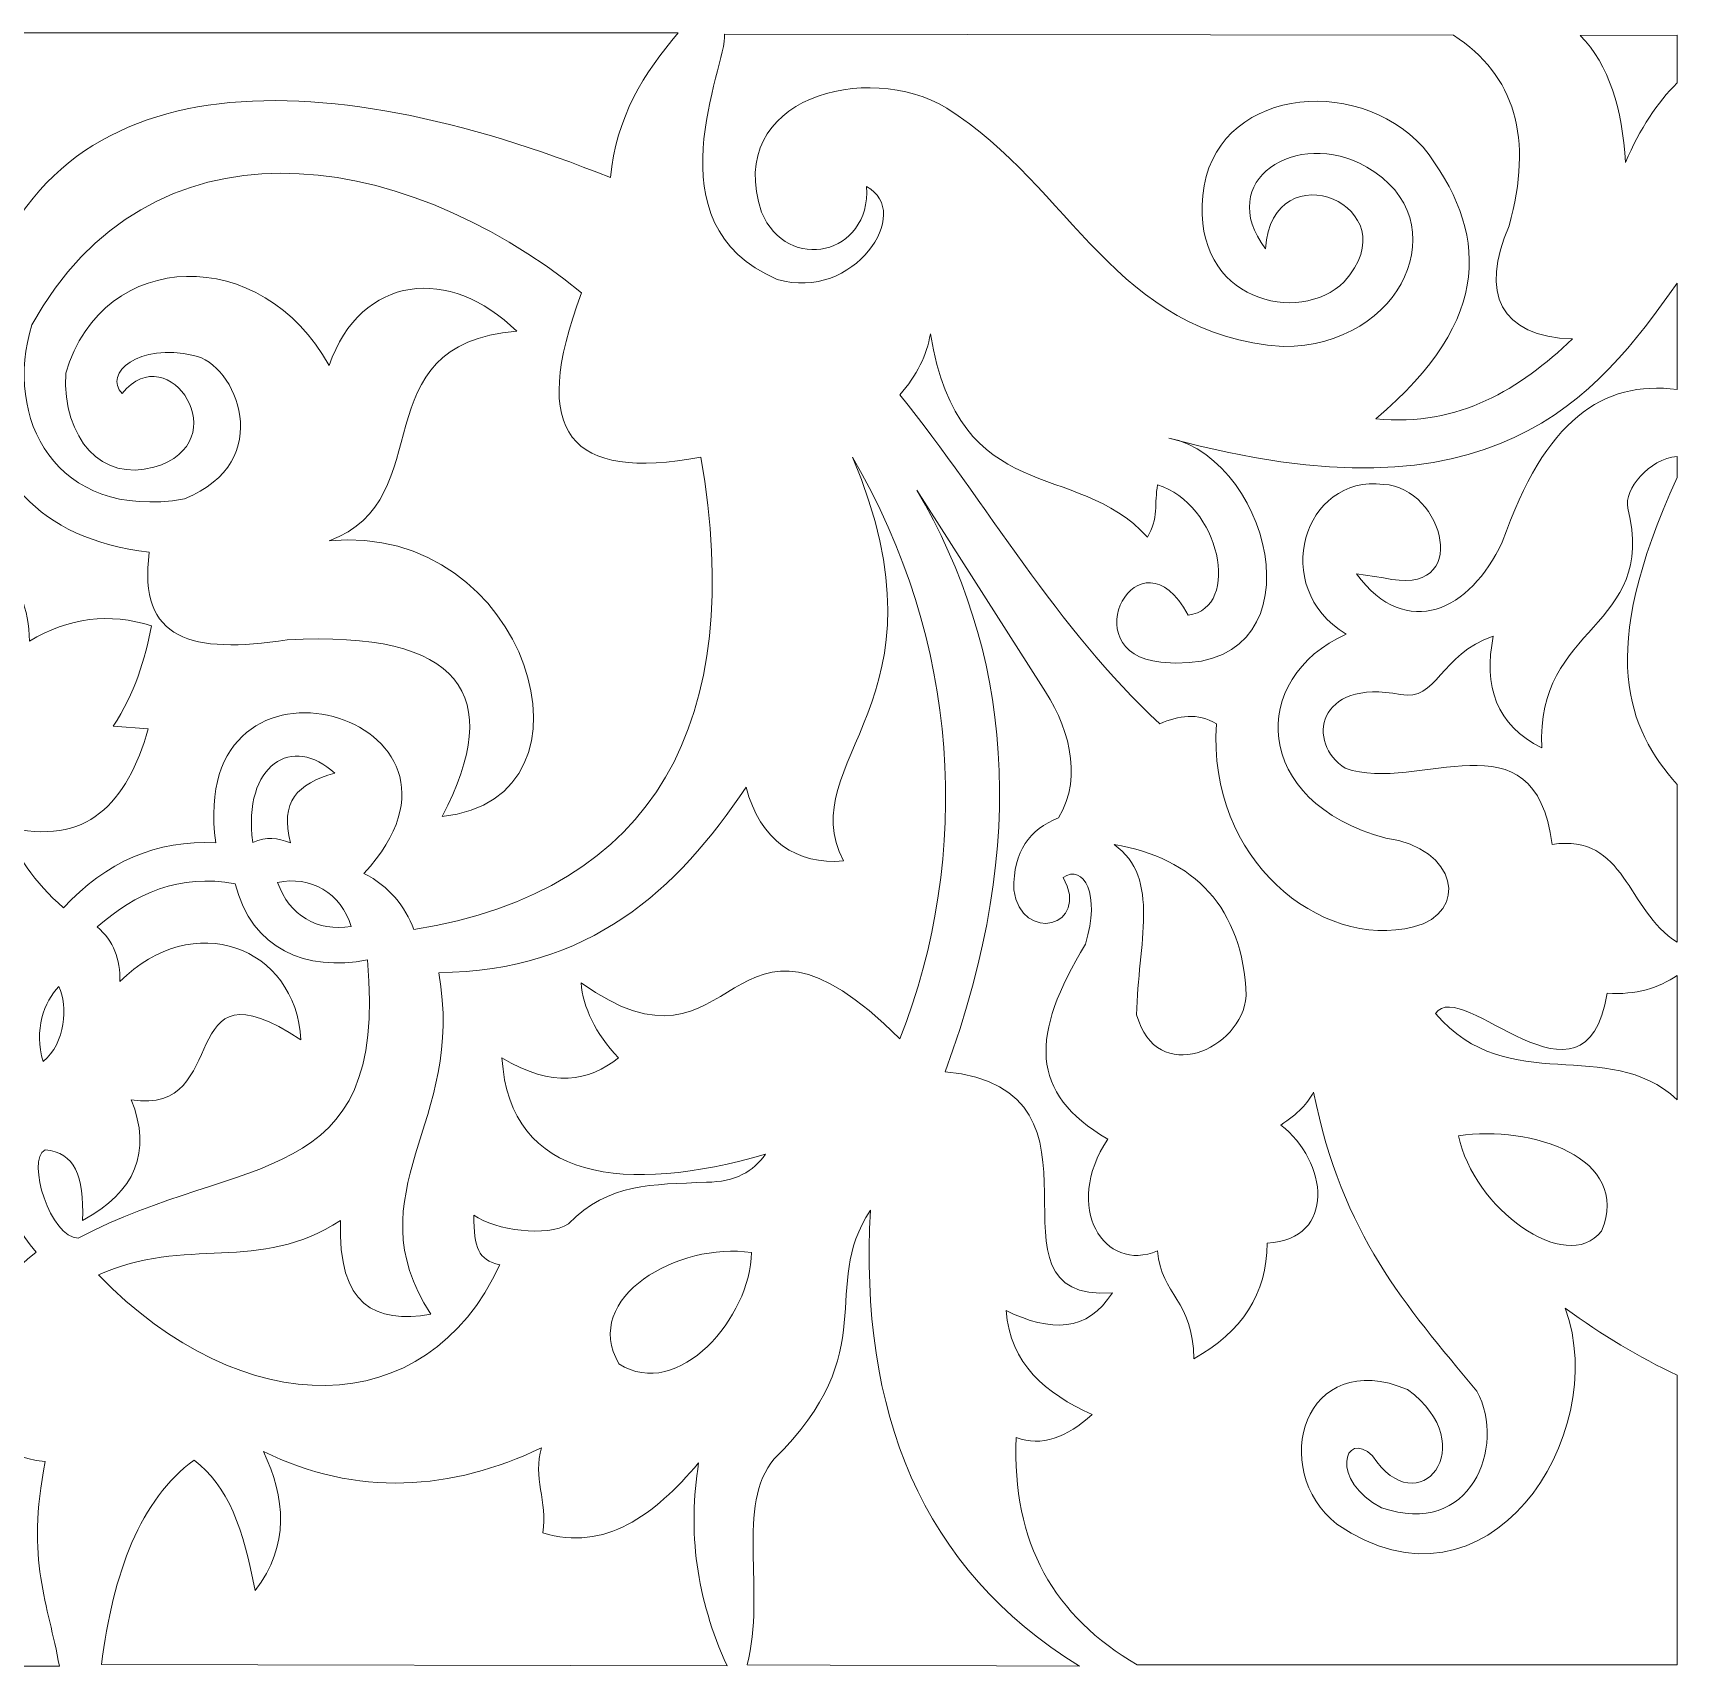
# Model space of a CAD drawing. Header units: centimetres. Extents: x -46.8 to 46.8, y -36.2 to 37.
# Drawn here: x 2.46 to 46.02, y -36.16 to 7.13 of the extents above; entities that cross this region are included whole.
import ezdxf

# ---------------------------------------------------------------- set-up
doc = ezdxf.new("R2010")
doc.units = ezdxf.units.CM
doc.header["$MEASUREMENT"] = 0
doc.layers.add('layer 1', color=7, linetype='Continuous')

msp = doc.modelspace()

# ---------------------------------------------------------------- linework, layer by layer
at = {"layer": 'layer 1', "color": 114, "lineweight": 9}
for points, knots in [([(0.92902, -0.4772), (2.65183, 6.56639), (10.05495, 6.39613), (17.75872, 3.29272), (17.75872, 3.29272), (17.90663, 4.8933), (18.64794, 6.07077), (19.55548, 7.12996), (19.55548, 7.12996), (19.55548, 7.12996), (-19.61414, 7.12996), (-19.61414, 7.12996), (-19.61414, 7.12996), (-18.70659, 6.07077), (-17.96529, 4.8933), (-17.81737, 3.29272), (-17.81737, 3.29272), (-10.1136, 6.39613), (-2.71048, 6.56639), (-0.98767, -0.4772), (-0.98767, -0.4772), (-0.36195, -0.23026), (0.28769, -0.23639), (0.92902, -0.4772)], [0, 0, 0, 0, 0.14285714, 0.14285714, 0.14285714, 0.14285714, 0.28571429, 0.28571429, 0.28571429, 0.28571429, 0.42857143, 0.42857143, 0.42857143, 0.42857143, 0.57142857, 0.57142857, 0.57142857, 0.57142857, 0.71428571, 0.71428571, 0.71428571, 0.71428571, 1, 1, 1, 1]), ([(40.0964, 7.06736), (41.72364, 6.01517), (42.21278, 4.33225), (41.56376, 2.01836), (41.56376, 2.01836), (40.79055, 0.2284), (41.3251, -0.91533), (43.24284, -0.9821), (43.24284, -0.9821), (41.84713, -2.31199), (40.26761, -3.30645), (38.03222, -3.10268), (38.03222, -3.10268), (41.19223, -0.44905), (41.00241, 1.89599), (39.28996, 4.10056), (39.28996, 4.10056), (37.47808, 6.07777), (33.72453, 5.64043), (33.45047, 2.82148), (33.45047, 2.82148), (33.16703, 0.00977), (36.0187, -0.63575), (37.1938, 0.53236), (37.1938, 0.53236), (39.01596, 2.53018), (35.28355, 4.08947), (35.11241, 1.40658), (35.11241, 1.40658), (33.74804, 3.20495), (35.92774, 4.63472), (37.79412, 3.57395), (37.79412, 3.57395), (40.25285, 2.1681), (38.75484, -1.19193), (35.57664, -1.18406), (35.57664, -1.18406), (31.11467, -0.86987), (29.9917, 3.03642), (26.66768, 5.1345), (26.66768, 5.1345), (24.58202, 6.39864), (20.75871, 5.42966), (21.75708, 2.38083), (21.75708, 2.38083), (22.44472, 0.74816), (24.65856, 1.22884), (24.54207, 3.05403), (24.54207, 3.05403), (25.80988, 2.39216), (24.2128, -0.00887), (22.17633, 0.59685), (22.17633, 0.59685), (18.74253, 2.05548), (20.84177, 6.2412), (20.78327, 7.0963), (20.78327, 7.0963), (20.78327, 7.0963), (40.0964, 7.06736), (40.0964, 7.06736)], [0, 0, 0, 0, 0.0625, 0.0625, 0.0625, 0.0625, 0.125, 0.125, 0.125, 0.125, 0.1875, 0.1875, 0.1875, 0.1875, 0.25, 0.25, 0.25, 0.25, 0.3125, 0.3125, 0.3125, 0.3125, 0.375, 0.375, 0.375, 0.375, 0.4375, 0.4375, 0.4375, 0.4375, 0.5, 0.5, 0.5, 0.5, 0.5625, 0.5625, 0.5625, 0.5625, 0.625, 0.625, 0.625, 0.625, 0.6875, 0.6875, 0.6875, 0.6875, 0.75, 0.75, 0.75, 0.75, 0.8125, 0.8125, 0.8125, 0.8125, 0.875, 0.875, 0.875, 0.875, 1, 1, 1, 1]), ([(46.01742, 7.07183), (46.01742, 7.07183), (46.01741, 5.80163), (46.01741, 5.80163), (46.01741, 5.80163), (45.4983, 5.28928), (45.03329, 4.59437), (44.65028, 3.69665), (44.65028, 3.69665), (44.55881, 5.10458), (44.22322, 6.28584), (43.4525, 7.06264), (43.4525, 7.06264), (43.4525, 7.06264), (46.01742, 7.07183), (46.01742, 7.07183)], [0, 0, 0, 0, 0.2, 0.2, 0.2, 0.2, 0.4, 0.4, 0.4, 0.4, 0.6, 0.6, 0.6, 0.6, 1, 1, 1, 1]), ([(-0.04437, -5.07974), (1.11366, -6.16794), (2.35167, -7.27542), (2.36643, -8.99318), (2.36643, -8.99318), (3.40461, -8.36481), (4.4826, -8.23025), (5.60061, -8.58926), (5.60061, -8.58926), (5.42387, -9.47551), (5.15946, -10.36192), (4.58244, -11.2484), (4.58244, -11.2484), (4.58244, -11.2484), (5.51077, -11.31572), (5.51077, -11.31572), (5.51077, -11.31572), (4.95201, -13.27941), (3.89396, -14.45759), (1.73756, -13.90754), (1.73756, -13.90754), (1.98707, -14.64799), (2.49608, -15.36617), (3.26481, -16.06179), (3.26481, -16.06179), (4.39143, -14.83398), (5.73746, -14.25964), (7.30306, -14.33883), (7.30306, -14.33883), (6.48465, -8.49316), (15.09911, -10.98408), (11.22599, -15.14667), (11.22599, -15.14667), (11.90552, -15.49232), (12.30797, -16.01774), (12.5481, -16.63401), (12.5481, -16.63401), (18.98658, -15.6073), (21.36225, -11.06327), (20.15441, -4.11248), (20.15441, -4.11248), (16.70067, -4.76319), (15.57636, -3.50393), (16.99383, 0.24358), (16.99383, 0.24358), (12.05588, 4.23009), (5.51763, 4.98492), (2.42632, -0.61184), (2.42632, -0.61184), (1.67592, -3.05345), (3.0258, -5.80917), (6.46904, -5.22326), (6.46904, -5.22326), (8.94526, -4.22455), (7.83705, -1.62675), (6.70861, -1.41968), (6.70861, -1.41968), (5.27106, -1.08237), (4.30278, -1.89737), (4.82201, -2.42948), (4.82201, -2.42948), (6.05323, -0.88332), (7.9103, -3.73428), (5.6605, -4.38176), (5.6605, -4.38176), (4.28809, -4.76877), (3.24984, -3.64675), (3.3247, -1.89092), (3.3247, -1.89092), (4.31551, 1.46533), (8.55289, 1.5299), (10.30214, -1.68896), (10.30214, -1.68896), (11.15316, 0.74431), (13.51897, 0.96562), (15.27319, -0.78014), (15.27319, -0.78014), (11.07081, -1.11674), (13.30676, -5.22326), (10.30214, -6.33404), (10.30214, -6.33404), (15.56034, -5.80657), (17.81126, -13.17819), (13.29675, -13.63826), (13.29675, -13.63826), (14.98507, -10.42649), (13.81472, -8.693), (9.19414, -8.95952), (9.19414, -8.95952), (6.66845, -9.3356), (5.23097, -8.97675), (5.54071, -6.63698), (5.54071, -6.63698), (2.52861, -6.2624), (1.25583, -4.56548), (0.95896, -2.12654), (0.95896, -2.12654), (0.48088, -1.68511), (-0.43976, -1.60182), (-1.01762, -2.12654), (-1.01762, -2.12654), (-1.31449, -4.56548), (-2.58727, -6.2624), (-5.59937, -6.63698), (-5.59937, -6.63698), (-5.28962, -8.97675), (-6.72711, -9.3356), (-9.25279, -8.95952), (-9.25279, -8.95952), (-13.87338, -8.693), (-15.04372, -10.42649), (-13.35541, -13.63826), (-13.35541, -13.63826), (-17.86992, -13.17819), (-15.619, -5.80657), (-10.3608, -6.33404), (-10.3608, -6.33404), (-13.36541, -5.22326), (-11.12946, -1.11674), (-15.33185, -0.78014), (-15.33185, -0.78014), (-13.57762, 0.96562), (-11.21181, 0.74431), (-10.3608, -1.68896), (-10.3608, -1.68896), (-8.61154, 1.5299), (-4.37417, 1.46533), (-3.38336, -1.89092), (-3.38336, -1.89092), (-3.30849, -3.64675), (-4.34674, -4.76877), (-5.71915, -4.38176), (-5.71915, -4.38176), (-7.96896, -3.73428), (-6.11188, -0.88332), (-4.88066, -2.42948), (-4.88066, -2.42948), (-4.36144, -1.89737), (-5.32972, -1.08237), (-6.76727, -1.41968), (-6.76727, -1.41968), (-7.8957, -1.62675), (-9.00392, -4.22455), (-6.5277, -5.22326), (-6.5277, -5.22326), (-3.08446, -5.80917), (-1.73458, -3.05345), (-2.48498, -0.61184), (-2.48498, -0.61184), (-5.57628, 4.98492), (-12.11453, 4.23009), (-17.05249, 0.24358), (-17.05249, 0.24358), (-15.63502, -3.50393), (-16.75933, -4.76319), (-20.21306, -4.11248), (-20.21306, -4.11248), (-21.42091, -11.06327), (-19.04523, -15.6073), (-12.60676, -16.63401), (-12.60676, -16.63401), (-12.36663, -16.01774), (-11.92674, -15.23303), (-11.1911, -14.96146), (-11.1911, -14.96146), (-15.28882, -11.57706), (-6.5433, -8.15963), (-7.36171, -14.33883), (-7.36171, -14.33883), (-5.72132, -14.18548), (-4.33786, -14.79694), (-3.32347, -16.06179), (-3.32347, -16.06179), (-2.55473, -15.36617), (-2.04572, -14.64799), (-1.79622, -13.90754), (-1.79622, -13.90754), (-3.95262, -14.45759), (-5.01066, -13.27941), (-5.56942, -11.31572), (-5.56942, -11.31572), (-5.25996, -11.29323), (-4.95049, -11.27082), (-4.6411, -11.2484), (-4.6411, -11.2484), (-5.21812, -10.36192), (-5.48252, -9.47551), (-5.65926, -8.58926), (-5.65926, -8.58926), (-4.54125, -8.23025), (-3.46326, -8.36481), (-2.42509, -8.99318), (-2.42509, -8.99318), (-2.41032, -7.27542), (-1.2024, -6.16794), (-0.04437, -5.07974)], [0, 0, 0, 0, 0.02, 0.02, 0.02, 0.02, 0.04, 0.04, 0.04, 0.04, 0.06, 0.06, 0.06, 0.06, 0.08, 0.08, 0.08, 0.08, 0.1, 0.1, 0.1, 0.1, 0.12, 0.12, 0.12, 0.12, 0.14, 0.14, 0.14, 0.14, 0.16, 0.16, 0.16, 0.16, 0.18, 0.18, 0.18, 0.18, 0.2, 0.2, 0.2, 0.2, 0.22, 0.22, 0.22, 0.22, 0.24, 0.24, 0.24, 0.24, 0.26, 0.26, 0.26, 0.26, 0.28, 0.28, 0.28, 0.28, 0.3, 0.3, 0.3, 0.3, 0.32, 0.32, 0.32, 0.32, 0.34, 0.34, 0.34, 0.34, 0.36, 0.36, 0.36, 0.36, 0.38, 0.38, 0.38, 0.38, 0.4, 0.4, 0.4, 0.4, 0.42, 0.42, 0.42, 0.42, 0.44, 0.44, 0.44, 0.44, 0.46, 0.46, 0.46, 0.46, 0.48, 0.48, 0.48, 0.48, 0.5, 0.5, 0.5, 0.5, 0.52, 0.52, 0.52, 0.52, 0.54, 0.54, 0.54, 0.54, 0.56, 0.56, 0.56, 0.56, 0.58, 0.58, 0.58, 0.58, 0.6, 0.6, 0.6, 0.6, 0.62, 0.62, 0.62, 0.62, 0.64, 0.64, 0.64, 0.64, 0.66, 0.66, 0.66, 0.66, 0.68, 0.68, 0.68, 0.68, 0.7, 0.7, 0.7, 0.7, 0.72, 0.72, 0.72, 0.72, 0.74, 0.74, 0.74, 0.74, 0.76, 0.76, 0.76, 0.76, 0.78, 0.78, 0.78, 0.78, 0.8, 0.8, 0.8, 0.8, 0.82, 0.82, 0.82, 0.82, 0.84, 0.84, 0.84, 0.84, 0.86, 0.86, 0.86, 0.86, 0.88, 0.88, 0.88, 0.88, 0.9, 0.9, 0.9, 0.9, 0.92, 0.92, 0.92, 0.92, 0.94, 0.94, 0.94, 0.94, 0.96, 0.96, 0.96, 0.96, 1, 1, 1, 1]), ([(46.01742, 0.49915), (43.85046, -2.57379), (41.16944, -5.98008), (32.55202, -3.60767), (32.55202, -3.60767), (35.37321, -4.1861), (36.66751, -9.99262), (32.3425, -9.54846), (32.3425, -9.54846), (29.93811, -9.31033), (31.77521, -5.88202), (33.06121, -8.30304), (33.06121, -8.30304), (34.50417, -8.10888), (33.89013, -5.33967), (32.25267, -4.85299), (32.25267, -4.85299), (32.16279, -5.31295), (32.28263, -5.77297), (31.98309, -6.23307), (31.98309, -6.23307), (30.07126, -4.12934), (27.02664, -5.52075), (26.23335, -0.84746), (26.23335, -0.84746), (26.14353, -1.40852), (25.87406, -1.94712), (25.42489, -2.4631), (25.42489, -2.4631), (27.74568, -5.34434), (29.56753, -8.64561), (32.31249, -11.18116), (32.31249, -11.18116), (32.81194, -10.96847), (33.31086, -10.87516), (33.80977, -11.18116), (33.80977, -11.18116), (33.57008, -14.78585), (36.55996, -17.17279), (39.03546, -16.5675), (39.03546, -16.5675), (40.51195, -16.18005), (40.20993, -14.48497), (38.30175, -14.21047), (38.30175, -14.21047), (34.72504, -13.25918), (34.65947, -9.96037), (37.2518, -8.80748), (37.2518, -8.80748), (35.18995, -7.56229), (36.13337, -4.56552), (38.23997, -4.83551), (38.23997, -4.83551), (39.83074, -4.90544), (40.63468, -7.88792), (38.24188, -7.31025), (38.24188, -7.31025), (38.24188, -7.31025), (37.52318, -7.20922), (37.52318, -7.20922), (37.52318, -7.20922), (38.85589, -9.00733), (40.54291, -8.17474), (41.3862, -6.36761), (41.3862, -6.36761), (42.51515, -3.11247), (44.04434, -2.08163), (46.01742, -2.31877), (46.01742, -2.31877), (46.01742, -2.31877), (46.01742, 0.49915), (46.01742, 0.49915)], [0, 0, 0, 0, 0.05263158, 0.05263158, 0.05263158, 0.05263158, 0.10526316, 0.10526316, 0.10526316, 0.10526316, 0.15789474, 0.15789474, 0.15789474, 0.15789474, 0.21052632, 0.21052632, 0.21052632, 0.21052632, 0.26315789, 0.26315789, 0.26315789, 0.26315789, 0.31578947, 0.31578947, 0.31578947, 0.31578947, 0.36842105, 0.36842105, 0.36842105, 0.36842105, 0.42105263, 0.42105263, 0.42105263, 0.42105263, 0.47368421, 0.47368421, 0.47368421, 0.47368421, 0.52631579, 0.52631579, 0.52631579, 0.52631579, 0.57894737, 0.57894737, 0.57894737, 0.57894737, 0.63157895, 0.63157895, 0.63157895, 0.63157895, 0.68421053, 0.68421053, 0.68421053, 0.68421053, 0.73684211, 0.73684211, 0.73684211, 0.73684211, 0.78947368, 0.78947368, 0.78947368, 0.78947368, 0.84210526, 0.84210526, 0.84210526, 0.84210526, 0.89473684, 0.89473684, 0.89473684, 0.89473684, 1, 1, 1, 1]), ([(24.16718, -4.11248), (27.01703, -8.97627), (27.35644, -14.64225), (25.42492, -19.52877), (25.42492, -19.52877), (20.78327, -14.89485), (21.20252, -21.06588), (16.98012, -18.04773), (16.98012, -18.04773), (17.03001, -18.7096), (17.35948, -19.37156), (17.96834, -20.03367), (17.96834, -20.03367), (17.18506, -20.66456), (16.22678, -20.84489), (14.88389, -20.03367), (14.88389, -20.03367), (15.0847, -23.32818), (18.19665, -23.6507), (21.86133, -22.59183), (21.86133, -22.59183), (21.54816, -23.04978), (21.05664, -23.3248), (20.30414, -23.33235), (20.30414, -23.33235), (18.85252, -23.39825), (17.72206, -23.3432), (16.64274, -24.43518), (16.64274, -24.43518), (16.08377, -24.79609), (14.70919, -24.60687), (14.13524, -24.20751), (14.13524, -24.20751), (14.14868, -25.08581), (14.2425, -25.37837), (14.824, -25.52025), (14.824, -25.52025), (12.8901, -29.74175), (8.02386, -29.73609), (4.19314, -25.78953), (4.19314, -25.78953), (6.47905, -24.73482), (8.4655, -25.76704), (10.6016, -24.34215), (10.6016, -24.34215), (10.53618, -26.63189), (11.52447, -27.06767), (12.99729, -26.83299), (12.99729, -26.83299), (10.91107, -23.57914), (13.94563, -21.77274), (13.20691, -17.77845), (13.20691, -17.77845), (17.20395, -17.74093), (19.51427, -15.59739), (21.35225, -12.86408), (21.35225, -12.86408), (21.71657, -14.28064), (22.70983, -14.93134), (23.92761, -14.81637), (23.92761, -14.81637), (22.5701, -12.12356), (26.93223, -10.64252), (24.16718, -4.11248)], [0, 0, 0, 0, 0.05882353, 0.05882353, 0.05882353, 0.05882353, 0.11764706, 0.11764706, 0.11764706, 0.11764706, 0.17647059, 0.17647059, 0.17647059, 0.17647059, 0.23529412, 0.23529412, 0.23529412, 0.23529412, 0.29411765, 0.29411765, 0.29411765, 0.29411765, 0.35294118, 0.35294118, 0.35294118, 0.35294118, 0.41176471, 0.41176471, 0.41176471, 0.41176471, 0.47058824, 0.47058824, 0.47058824, 0.47058824, 0.52941176, 0.52941176, 0.52941176, 0.52941176, 0.58823529, 0.58823529, 0.58823529, 0.58823529, 0.64705882, 0.64705882, 0.64705882, 0.64705882, 0.70588235, 0.70588235, 0.70588235, 0.70588235, 0.76470588, 0.76470588, 0.76470588, 0.76470588, 0.82352941, 0.82352941, 0.82352941, 0.82352941, 0.88235294, 0.88235294, 0.88235294, 0.88235294, 1, 1, 1, 1]), ([(46.01741, -4.09945), (46.01741, -4.09945), (46.01737, -4.65758), (46.01737, -4.65758), (46.01737, -4.65758), (43.86407, -9.36302), (44.71176, -11.28552), (46.01741, -12.7941), (46.01741, -12.7941), (46.01741, -12.7941), (46.01741, -16.96885), (46.01741, -16.96885), (46.01741, -16.96885), (44.67126, -16.12493), (44.66694, -14.08928), (42.70377, -14.37874), (42.70377, -14.37874), (42.25494, -10.79929), (39.17014, -13.04922), (37.2237, -12.3591), (37.2237, -12.3591), (36.18525, -11.70818), (36.45976, -9.96486), (38.69107, -10.40691), (38.69107, -10.40691), (39.6595, -10.60045), (39.72912, -9.34102), (41.14661, -8.85856), (41.14661, -8.85856), (40.88316, -10.18383), (41.2202, -11.21614), (42.43429, -11.82059), (42.43429, -11.82059), (42.25136, -8.55567), (45.49912, -8.67482), (44.7158, -5.46698), (44.7158, -5.46698), (44.59339, -4.96552), (45.27695, -4.15906), (46.01741, -4.09945)], [0, 0, 0, 0, 0.09090909, 0.09090909, 0.09090909, 0.09090909, 0.18181818, 0.18181818, 0.18181818, 0.18181818, 0.27272727, 0.27272727, 0.27272727, 0.27272727, 0.36363636, 0.36363636, 0.36363636, 0.36363636, 0.45454545, 0.45454545, 0.45454545, 0.45454545, 0.54545455, 0.54545455, 0.54545455, 0.54545455, 0.63636364, 0.63636364, 0.63636364, 0.63636364, 0.72727273, 0.72727273, 0.72727273, 0.72727273, 0.81818182, 0.81818182, 0.81818182, 0.81818182, 1, 1, 1, 1]), ([(46.01742, -28.44942), (45.01586, -27.96902), (44.02799, -27.38103), (43.05476, -26.67363), (43.05476, -26.67363), (44.2852, -30.05512), (41.00225, -35.1426), (37.00573, -32.39572), (37.00573, -32.39572), (35.17132, -30.94871), (36.13555, -27.66145), (38.87807, -28.82977), (38.87807, -28.82977), (40.90278, -30.30942), (39.15063, -32.44737), (37.94974, -30.58016), (37.94974, -30.58016), (37.18103, -29.85748), (36.81151, -31.26384), (38.18928, -31.96019), (38.18928, -31.96019), (40.54483, -32.77329), (41.5048, -30.3488), (40.71227, -28.86905), (40.71227, -28.86905), (38.80502, -26.56072), (37.15934, -24.75823), (36.38513, -20.94244), (36.38513, -20.94244), (36.23343, -21.23349), (35.96932, -21.52104), (35.51674, -21.81772), (35.51674, -21.81772), (36.75879, -22.77051), (37.01245, -24.83488), (35.15742, -24.948), (35.15742, -24.948), (35.14738, -26.28318), (34.49872, -27.30435), (33.2109, -28.01104), (33.2109, -28.01104), (33.20608, -26.44917), (32.34748, -26.3402), (32.25267, -25.14992), (32.25267, -25.14992), (30.84717, -25.75739), (29.72459, -23.99711), (30.93495, -22.18789), (30.93495, -22.18789), (28.8284, -20.97271), (28.89263, -19.42447), (30.34049, -17.0206), (30.34049, -17.0206), (30.75489, -15.69499), (30.29088, -14.88974), (29.75219, -15.25291), (29.75219, -15.25291), (30.49168, -16.57117), (28.63772, -17.02158), (28.4456, -15.58047), (28.4456, -15.58047), (28.42057, -14.54646), (28.87011, -13.98528), (29.62381, -13.67778), (29.62381, -13.67778), (30.31861, -12.54873), (29.85943, -11.15794), (29.15712, -10.13977), (29.15712, -10.13977), (29.15712, -10.13977), (25.87541, -4.98729), (25.87541, -4.98729), (25.87541, -4.98729), (28.33754, -9.20229), (28.91956, -14.20233), (26.62274, -20.4038), (26.62274, -20.4038), (31.52489, -20.86952), (27.27165, -26.53), (31.05477, -26.26079), (31.05477, -26.26079), (30.4006, -27.3052), (29.41347, -27.31009), (28.23982, -26.73192), (28.23982, -26.73192), (28.34275, -28.15424), (29.29375, -28.92706), (30.51575, -29.49208), (30.51575, -29.49208), (29.84703, -30.09549), (29.17829, -30.35097), (28.50945, -30.09802), (28.50945, -30.09802), (28.3834, -32.89328), (29.52392, -34.85412), (31.71354, -36.1232), (31.71354, -36.1232), (31.71354, -36.1232), (46.01742, -36.1232), (46.01742, -36.1232), (46.01742, -36.1232), (46.01742, -36.1232), (46.01742, -28.44942), (46.01742, -28.44942)], [0, 0, 0, 0, 0.03703704, 0.03703704, 0.03703704, 0.03703704, 0.07407407, 0.07407407, 0.07407407, 0.07407407, 0.11111111, 0.11111111, 0.11111111, 0.11111111, 0.14814815, 0.14814815, 0.14814815, 0.14814815, 0.18518519, 0.18518519, 0.18518519, 0.18518519, 0.22222222, 0.22222222, 0.22222222, 0.22222222, 0.25925926, 0.25925926, 0.25925926, 0.25925926, 0.2962963, 0.2962963, 0.2962963, 0.2962963, 0.33333333, 0.33333333, 0.33333333, 0.33333333, 0.37037037, 0.37037037, 0.37037037, 0.37037037, 0.40740741, 0.40740741, 0.40740741, 0.40740741, 0.44444444, 0.44444444, 0.44444444, 0.44444444, 0.48148148, 0.48148148, 0.48148148, 0.48148148, 0.51851852, 0.51851852, 0.51851852, 0.51851852, 0.55555556, 0.55555556, 0.55555556, 0.55555556, 0.59259259, 0.59259259, 0.59259259, 0.59259259, 0.62962963, 0.62962963, 0.62962963, 0.62962963, 0.66666667, 0.66666667, 0.66666667, 0.66666667, 0.7037037, 0.7037037, 0.7037037, 0.7037037, 0.74074074, 0.74074074, 0.74074074, 0.74074074, 0.77777778, 0.77777778, 0.77777778, 0.77777778, 0.81481481, 0.81481481, 0.81481481, 0.81481481, 0.85185185, 0.85185185, 0.85185185, 0.85185185, 0.88888889, 0.88888889, 0.88888889, 0.88888889, 0.92592593, 0.92592593, 0.92592593, 0.92592593, 1, 1, 1, 1]), ([(10.45187, -12.49382), (9.45365, -12.76295), (9.00096, -13.25621), (9.28041, -14.33647), (9.28041, -14.33647), (8.91923, -14.21277), (8.6621, -14.14686), (8.28078, -14.32767), (8.28078, -14.32767), (8.00665, -12.24987), (9.35317, -11.45147), (10.45187, -12.49382)], [0, 0, 0, 0, 0.25, 0.25, 0.25, 0.25, 0.5, 0.5, 0.5, 0.5, 1, 1, 1, 1]), ([(31.0996, -14.38218), (33.22577, -14.72995), (34.51346, -16.06503), (34.60329, -18.38773), (34.60329, -18.38773), (34.48491, -19.82748), (32.21614, -20.80952), (31.69852, -18.89263), (31.69852, -18.89263), (31.7242, -17.01828), (32.36363, -15.26946), (31.0996, -14.38218)], [0, 0, 0, 0, 0.25, 0.25, 0.25, 0.25, 0.5, 0.5, 0.5, 0.5, 1, 1, 1, 1]), ([(4.76212, -18.01407), (4.7752, -17.42258), (4.58944, -16.93309), (4.16319, -16.56669), (4.16319, -16.56669), (5.17136, -15.67462), (6.32911, -15.1473), (7.81662, -15.42225), (7.81662, -15.42225), (8.25175, -17.1658), (9.69671, -17.75454), (11.32031, -17.44185), (11.32031, -17.44185), (11.87921, -23.6128), (8.02596, -22.52278), (3.65411, -24.81276), (3.65411, -24.81276), (2.93023, -24.81614), (2.26589, -22.75502), (2.78015, -22.47111), (2.78015, -22.47111), (3.56644, -22.55439), (3.80657, -23.14336), (3.7739, -24.34215), (3.7739, -24.34215), (5.18171, -23.59156), (5.61096, -22.52561), (5.06158, -21.14445), (5.06158, -21.14445), (7.80192, -21.59705), (6.12424, -17.26804), (9.55349, -19.56243), (9.55349, -19.56243), (9.43476, -17.07402), (6.68426, -16.07704), (4.76212, -18.01407)], [0, 0, 0, 0, 0.1, 0.1, 0.1, 0.1, 0.2, 0.2, 0.2, 0.2, 0.3, 0.3, 0.3, 0.3, 0.4, 0.4, 0.4, 0.4, 0.5, 0.5, 0.5, 0.5, 0.6, 0.6, 0.6, 0.6, 0.7, 0.7, 0.7, 0.7, 0.8, 0.8, 0.8, 0.8, 1, 1, 1, 1]), ([(8.94044, -15.38835), (9.24997, -16.27248), (9.98883, -16.6948), (10.88742, -16.55418), (10.88742, -16.55418), (10.63617, -15.66707), (9.79306, -15.19952), (8.94044, -15.38835)], [0, 0, 0, 0, 0.33333333, 0.33333333, 0.33333333, 0.33333333, 1, 1, 1, 1]), ([(46.01742, -17.85121), (45.52878, -18.18532), (44.93165, -18.37082), (44.16421, -18.32298), (44.16421, -18.32298), (43.58745, -21.87842), (40.30519, -17.83072), (39.61244, -18.86156), (39.61244, -18.86156), (41.57634, -21.12408), (44.1604, -19.42709), (46.01742, -21.14444), (46.01742, -21.14444), (46.01742, -21.14444), (46.01742, -17.85121), (46.01742, -17.85121)], [0, 0, 0, 0, 0.2, 0.2, 0.2, 0.2, 0.4, 0.4, 0.4, 0.4, 0.6, 0.6, 0.6, 0.6, 1, 1, 1, 1]), ([(3.14503, -18.14871), (3.37977, -18.66973), (3.32995, -19.6358), (2.72578, -20.13465), (2.72578, -20.13465), (2.47558, -19.30557), (2.75636, -18.53808), (3.14503, -18.14871)], [0, 0, 0, 0, 0.33333333, 0.33333333, 0.33333333, 0.33333333, 1, 1, 1, 1]), ([(3.15678, -36.1572), (2.86929, -34.5114), (2.25658, -33.36303), (2.78567, -30.73755), (2.78567, -30.73755), (0.16413, -30.48502), (-0.00309, -27.13027), (2.54611, -25.18365), (2.54611, -25.18365), (1.66514, -24.15128), (1.40067, -23.11914), (1.55788, -22.08693), (1.55788, -22.08693), (0.58359, -22.27426), (-0.64224, -22.27426), (-1.61654, -22.08693), (-1.61654, -22.08693), (-1.45932, -23.11914), (-1.7238, -24.15128), (-2.60476, -25.18365), (-2.60476, -25.18365), (-0.05557, -27.13027), (-0.22279, -30.48502), (-2.84433, -30.73755), (-2.84433, -30.73755), (-2.31524, -33.36303), (-2.97419, -34.51125), (-3.26169, -36.15705), (-3.26169, -36.15705), (-3.26169, -36.15705), (3.15678, -36.1572), (3.15678, -36.1572)], [0, 0, 0, 0, 0.11111111, 0.11111111, 0.11111111, 0.11111111, 0.22222222, 0.22222222, 0.22222222, 0.22222222, 0.33333333, 0.33333333, 0.33333333, 0.33333333, 0.44444444, 0.44444444, 0.44444444, 0.44444444, 0.55555556, 0.55555556, 0.55555556, 0.55555556, 0.66666667, 0.66666667, 0.66666667, 0.66666667, 0.77777778, 0.77777778, 0.77777778, 0.77777778, 1, 1, 1, 1]), ([(40.2299, -22.10203), (40.60604, -23.99619), (43.06134, -25.82602), (44.01801, -24.62637), (44.01801, -24.62637), (44.81529, -22.67322), (42.14393, -21.81198), (40.2299, -22.10203)], [0, 0, 0, 0, 0.33333333, 0.33333333, 0.33333333, 0.33333333, 1, 1, 1, 1]), ([(24.64632, -24.07287), (24.34651, -29.41081), (25.98354, -33.57246), (30.18635, -36.15681), (30.18635, -36.15681), (30.18635, -36.15681), (21.3822, -36.12315), (21.3822, -36.12315), (21.3822, -36.12315), (21.87687, -34.16757), (21.06482, -31.86713), (22.09691, -30.66543), (22.09691, -30.66543), (25.02113, -27.7809), (23.2688, -26.1373), (24.64632, -24.07287)], [0, 0, 0, 0, 0.2, 0.2, 0.2, 0.2, 0.4, 0.4, 0.4, 0.4, 0.6, 0.6, 0.6, 0.6, 1, 1, 1, 1]), ([(21.49085, -25.19513), (21.4889, -26.88552), (19.55737, -29.16001), (17.98338, -28.14557), (17.98338, -28.14557), (16.96158, -26.37771), (19.57682, -24.90509), (21.49085, -25.19513)], [0, 0, 0, 0, 0.33333333, 0.33333333, 0.33333333, 0.33333333, 1, 1, 1, 1]), ([(20.84694, -36.1528), (20.02713, -34.35899), (19.80142, -32.58217), (20.09451, -30.77121), (20.09451, -30.77121), (18.91185, -32.15819), (17.62438, -33.13063), (15.96195, -32.62251), (15.96195, -32.62251), (16.10182, -31.78636), (15.6874, -31.15287), (15.93201, -30.36729), (15.93201, -30.36729), (13.56634, -31.51228), (11.02092, -31.6809), (8.56527, -30.46827), (8.56527, -30.46827), (9.13445, -31.68003), (9.27418, -32.95943), (8.3406, -34.15428), (8.3406, -34.15428), (8.05192, -32.55535), (7.62015, -31.35059), (6.72715, -30.69776), (6.72715, -30.69776), (5.29716, -31.74027), (4.58349, -33.67769), (4.27157, -36.11702), (4.27157, -36.11702), (4.27157, -36.11702), (20.84694, -36.1528), (20.84694, -36.1528)], [0, 0, 0, 0, 0.11111111, 0.11111111, 0.11111111, 0.11111111, 0.22222222, 0.22222222, 0.22222222, 0.22222222, 0.33333333, 0.33333333, 0.33333333, 0.33333333, 0.44444444, 0.44444444, 0.44444444, 0.44444444, 0.55555556, 0.55555556, 0.55555556, 0.55555556, 0.66666667, 0.66666667, 0.66666667, 0.66666667, 0.77777778, 0.77777778, 0.77777778, 0.77777778, 1, 1, 1, 1])]:
    msp.add_open_spline(points, degree=3, knots=knots, dxfattribs=at)

doc.saveas('drawing.dxf')
